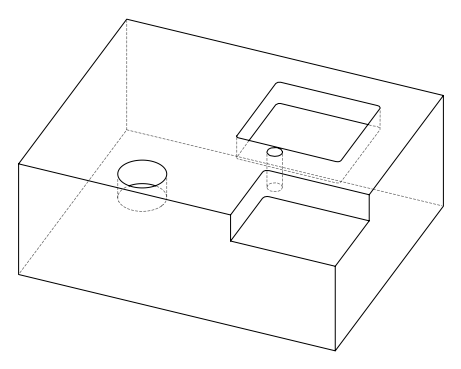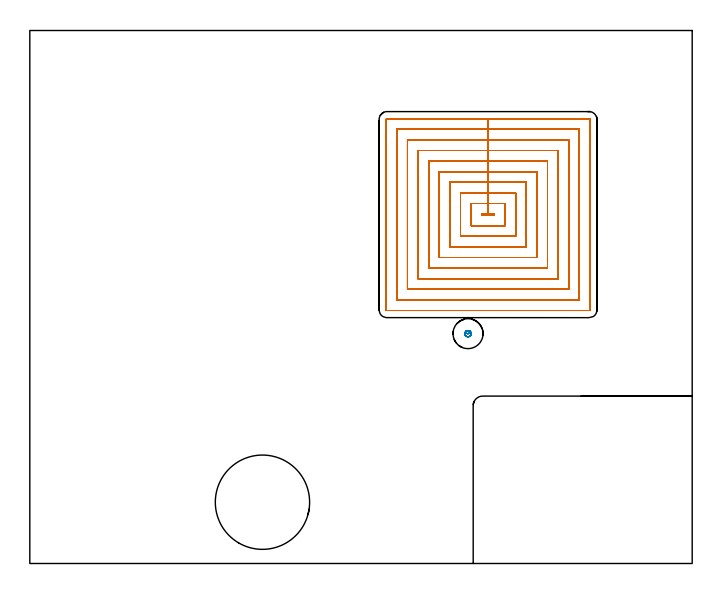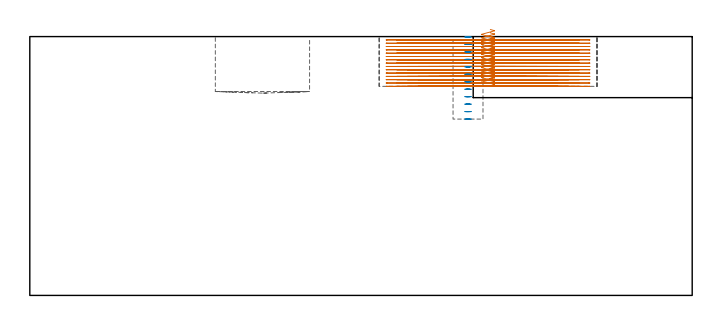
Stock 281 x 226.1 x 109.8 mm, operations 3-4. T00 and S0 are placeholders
(PLAN: 4 operations, 2 tool changes, 121 min)
(1 INDEXABLE_INSERT_DRILL_BLIND_HOLE_FROM_SOLID | STEP1POCKET | NXT0302_035 | 0.11 min | 29561 mm3)
(2 MILL_CORNER_NOTCH_RECTANGULAR | CORNER_NOTCH_RECTANGULAR | NXT0201_008 | Follow Part, ap 1.5, ae 75% | 65.87 min | 170758 mm3)
(3 MILL_RECTANGULAR_POCKET | POCKET_RECTANGULAR_STRAIGHT | NXT0201_008 | Follow Part, ap 1.5, ae 75% | 54.39 min | 170216 mm3)
(4 MILL_BLIND_HOLE_FROM_SOLID_MATERIAL | STEP1POCKET_1 | UGT0201_128 | Spiral | 0.62 min | 4425 mm3)
(TOOL NXT0302_035 | Index. Insert Drill 40mm [880-D4000L40-05] | D40 PA176 FL200 Z2)
(TOOL NXT0201_008 | ENDMILL 6mm [2P460-0600-NA 1630] | D6 FL26 Z6)
(TOOL UGT0201_128 | Carbide End Mill 10.0 | D10 FL15 Z4)
(OP 3 MILL_RECTANGULAR_POCKET)
G17 G21 G94 G90
T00 M6
G54
G17 G0 G90 X195.354 Y147.8 S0 M3
G43 Z119.8 H1
Z112.8
G94 G1 X197.1 Z112.332 F250.
Y148.2 Z112.225
X191.7 Z110.778
Y147.8 Z110.671
X197.1 Z109.224
Y148.2 Z109.117
X194.4 Z108.393
X191.7 F500.
Y147.8
X197.1
Y148.2
X194.4
Y152.7
X187.2
Y143.3
X201.6
Y152.7
X194.4
Y157.2
X182.7
Y138.8
X206.1
Y157.2
X194.4
Y161.7
X178.2
Y134.3
X210.6
Y161.7
X194.4
Y166.2
X173.7
Y129.8
X215.1
Y166.2
X194.4
Y170.7
X169.2
Y125.3
X219.6
Y170.7
X194.4
Y175.2
X164.7
Y120.8
X224.1
Y175.2
X194.4
Y179.7
X160.2
Y116.3
X228.6
Y179.7
X194.4
Y184.2
X155.7
Y111.8
X233.1
Y184.2
X194.4
Y188.7
X151.5
G3 X151.2 Y188.4 R0.3
G1 Y107.6
G3 X151.5 Y107.3 R0.3
G1 X237.3
G3 X237.6 Y107.6 R0.3
G1 Y188.4
G3 X237.3 Y188.7 R0.3
G1 X194.4
X193.4
G0 X195.354 Y147.8 Z111.393
G1 X197.1 Z110.925 F250.
Y148.2 Z110.818
X191.7 Z109.371
Y147.8 Z109.264
X197.1 Z107.817
Y148.2 Z107.71
X194.4 Z106.987
X191.7 F500.
Y147.8
X197.1
Y148.2
X194.4
Y152.7
X187.2
Y143.3
X201.6
Y152.7
X194.4
Y157.2
X182.7
Y138.8
X206.1
Y157.2
X194.4
Y161.7
X178.2
Y134.3
X210.6
Y161.7
X194.4
Y166.2
X173.7
Y129.8
X215.1
Y166.2
X194.4
Y170.7
X169.2
Y125.3
X219.6
Y170.7
X194.4
Y175.2
X164.7
Y120.8
X224.1
Y175.2
X194.4
Y179.7
X160.2
Y116.3
X228.6
Y179.7
X194.4
Y184.2
X155.7
Y111.8
X233.1
Y184.2
X194.4
Y188.7
X151.5
G3 X151.2 Y188.4 R0.3
G1 Y107.6
G3 X151.5 Y107.3 R0.3
G1 X237.3
G3 X237.6 Y107.6 R0.3
G1 Y188.4
G3 X237.3 Y188.7 R0.3
G1 X194.4
X193.4
G0 X195.354 Y147.8 Z109.987
G1 X197.1 Z109.519 F250.
Y148.2 Z109.412
X191.7 Z107.965
Y147.8 Z107.857
X197.1 Z106.411
Y148.2 Z106.303
X194.4 Z105.58
X191.7 F500.
Y147.8
X197.1
Y148.2
X194.4
Y152.7
X187.2
Y143.3
X201.6
Y152.7
X194.4
Y157.2
X182.7
Y138.8
X206.1
Y157.2
X194.4
Y161.7
X178.2
Y134.3
X210.6
Y161.7
X194.4
Y166.2
X173.7
Y129.8
X215.1
Y166.2
X194.4
Y170.7
X169.2
Y125.3
X219.6
Y170.7
X194.4
Y175.2
X164.7
Y120.8
X224.1
Y175.2
X194.4
Y179.7
X160.2
Y116.3
X228.6
Y179.7
X194.4
Y184.2
X155.7
Y111.8
X233.1
Y184.2
X194.4
Y188.7
X151.5
G3 X151.2 Y188.4 R0.3
G1 Y107.6
G3 X151.5 Y107.3 R0.3
G1 X237.3
G3 X237.6 Y107.6 R0.3
G1 Y188.4
G3 X237.3 Y188.7 R0.3
G1 X194.4
X193.4
G0 X195.354 Y147.8 Z108.58
G1 X197.1 Z108.112 F250.
Y148.2 Z108.005
X191.7 Z106.558
Y147.8 Z106.451
X197.1 Z105.004
Y148.2 Z104.897
X194.4 Z104.173
X191.7 F500.
Y147.8
X197.1
Y148.2
X194.4
Y152.7
X187.2
Y143.3
X201.6
Y152.7
X194.4
Y157.2
X182.7
Y138.8
X206.1
Y157.2
X194.4
Y161.7
X178.2
Y134.3
X210.6
Y161.7
X194.4
Y166.2
X173.7
Y129.8
X215.1
Y166.2
X194.4
Y170.7
X169.2
Y125.3
X219.6
Y170.7
X194.4
Y175.2
X164.7
Y120.8
X224.1
Y175.2
X194.4
Y179.7
X160.2
Y116.3
X228.6
Y179.7
X194.4
Y184.2
X155.7
Y111.8
X233.1
Y184.2
X194.4
Y188.7
X151.5
G3 X151.2 Y188.4 R0.3
G1 Y107.6
G3 X151.5 Y107.3 R0.3
G1 X237.3
G3 X237.6 Y107.6 R0.3
G1 Y188.4
G3 X237.3 Y188.7 R0.3
G1 X194.4
X193.4
G0 X195.354 Y147.8 Z107.173
G1 X197.1 Z106.705 F250.
Y148.2 Z106.598
X191.7 Z105.151
Y147.8 Z105.044
X197.1 Z103.597
Y148.2 Z103.49
X194.4 Z102.767
X191.7 F500.
Y147.8
X197.1
Y148.2
X194.4
Y152.7
X187.2
Y143.3
X201.6
Y152.7
X194.4
Y157.2
X182.7
Y138.8
X206.1
Y157.2
X194.4
Y161.7
X178.2
Y134.3
X210.6
Y161.7
X194.4
Y166.2
X173.7
Y129.8
X215.1
Y166.2
X194.4
Y170.7
X169.2
Y125.3
X219.6
Y170.7
X194.4
Y175.2
X164.7
Y120.8
X224.1
Y175.2
X194.4
Y179.7
X160.2
Y116.3
X228.6
Y179.7
X194.4
Y184.2
X155.7
Y111.8
X233.1
Y184.2
X194.4
Y188.7
X151.5
G3 X151.2 Y188.4 R0.3
G1 Y107.6
G3 X151.5 Y107.3 R0.3
G1 X237.3
G3 X237.6 Y107.6 R0.3
G1 Y188.4
G3 X237.3 Y188.7 R0.3
G1 X194.4
X193.4
G0 X195.354 Y147.8 Z105.767
G1 X197.1 Z105.299 F250.
Y148.2 Z105.192
X191.7 Z103.745
Y147.8 Z103.638
X197.1 Z102.191
Y148.2 Z102.083
X194.4 Z101.36
X191.7 F500.
Y147.8
X197.1
Y148.2
X194.4
Y152.7
X187.2
Y143.3
X201.6
Y152.7
X194.4
Y157.2
X182.7
Y138.8
X206.1
Y157.2
X194.4
Y161.7
X178.2
Y134.3
X210.6
Y161.7
X194.4
Y166.2
X173.7
Y129.8
X215.1
Y166.2
X194.4
Y170.7
X169.2
Y125.3
X219.6
Y170.7
X194.4
Y175.2
X164.7
Y120.8
X224.1
Y175.2
X194.4
Y179.7
X160.2
Y116.3
X228.6
Y179.7
X194.4
Y184.2
X155.7
Y111.8
X233.1
Y184.2
X194.4
Y188.7
X151.5
G3 X151.2 Y188.4 R0.3
G1 Y107.6
G3 X151.5 Y107.3 R0.3
G1 X237.3
G3 X237.6 Y107.6 R0.3
G1 Y188.4
G3 X237.3 Y188.7 R0.3
G1 X194.4
X193.4
G0 X195.354 Y147.8 Z104.36
G1 X197.1 Z103.892 F250.
Y148.2 Z103.785
X191.7 Z102.338
Y147.8 Z102.231
X197.1 Z100.784
Y148.2 Z100.677
X194.4 Z99.953
X191.7 F500.
Y147.8
X197.1
Y148.2
X194.4
Y152.7
X187.2
Y143.3
X201.6
Y152.7
X194.4
Y157.2
X182.7
Y138.8
X206.1
Y157.2
X194.4
Y161.7
X178.2
Y134.3
X210.6
Y161.7
X194.4
Y166.2
X173.7
Y129.8
X215.1
Y166.2
X194.4
Y170.7
X169.2
Y125.3
X219.6
Y170.7
X194.4
Y175.2
X164.7
Y120.8
X224.1
Y175.2
X194.4
Y179.7
X160.2
Y116.3
X228.6
Y179.7
X194.4
Y184.2
X155.7
Y111.8
X233.1
Y184.2
X194.4
Y188.7
X151.5
G3 X151.2 Y188.4 R0.3
G1 Y107.6
G3 X151.5 Y107.3 R0.3
G1 X237.3
G3 X237.6 Y107.6 R0.3
G1 Y188.4
G3 X237.3 Y188.7 R0.3
G1 X194.4
X193.4
G0 X195.354 Y147.8 Z102.953
G1 X197.1 Z102.485 F250.
Y148.2 Z102.378
X191.7 Z100.931
Y147.8 Z100.824
X197.1 Z99.377
Y148.2 Z99.27
X194.4 Z98.547
X191.7 F500.
Y147.8
X197.1
Y148.2
X194.4
Y152.7
X187.2
Y143.3
X201.6
Y152.7
X194.4
Y157.2
X182.7
Y138.8
X206.1
Y157.2
X194.4
Y161.7
X178.2
Y134.3
X210.6
Y161.7
X194.4
Y166.2
X173.7
Y129.8
X215.1
Y166.2
X194.4
Y170.7
X169.2
Y125.3
X219.6
Y170.7
X194.4
Y175.2
X164.7
Y120.8
X224.1
Y175.2
X194.4
Y179.7
X160.2
Y116.3
X228.6
Y179.7
X194.4
Y184.2
X155.7
Y111.8
X233.1
Y184.2
X194.4
Y188.7
X151.5
G3 X151.2 Y188.4 R0.3
G1 Y107.6
G3 X151.5 Y107.3 R0.3
G1 X237.3
G3 X237.6 Y107.6 R0.3
G1 Y188.4
G3 X237.3 Y188.7 R0.3
G1 X194.4
X193.4
G0 X195.354 Y147.8 Z101.547
G1 X197.1 Z101.079 F250.
Y148.2 Z100.972
X191.7 Z99.525
Y147.8 Z99.418
X197.1 Z97.971
Y148.2 Z97.863
X194.4 Z97.14
X191.7 F500.
Y147.8
X197.1
Y148.2
X194.4
Y152.7
X187.2
Y143.3
X201.6
Y152.7
X194.4
Y157.2
X182.7
Y138.8
X206.1
Y157.2
X194.4
Y161.7
X178.2
Y134.3
X210.6
Y161.7
X194.4
Y166.2
X173.7
Y129.8
X215.1
Y166.2
X194.4
Y170.7
X169.2
Y125.3
X219.6
Y170.7
X194.4
Y175.2
X164.7
Y120.8
X224.1
Y175.2
X194.4
Y179.7
X160.2
Y116.3
X228.6
Y179.7
X194.4
Y184.2
X155.7
Y111.8
X233.1
Y184.2
X194.4
Y188.7
X151.5
G3 X151.2 Y188.4 R0.3
G1 Y107.6
G3 X151.5 Y107.3 R0.3
G1 X237.3
G3 X237.6 Y107.6 R0.3
G1 Y188.4
G3 X237.3 Y188.7 R0.3
G1 X194.4
X193.4
G0 X195.354 Y147.8 Z100.14
G1 X197.1 Z99.672 F250.
Y148.2 Z99.565
X191.7 Z98.118
Y147.8 Z98.011
X197.1 Z96.564
Y148.2 Z96.457
X194.4 Z95.733
X191.7 F500.
Y147.8
X197.1
Y148.2
X194.4
Y152.7
X187.2
Y143.3
X201.6
Y152.7
X194.4
Y157.2
X182.7
Y138.8
X206.1
Y157.2
X194.4
Y161.7
X178.2
Y134.3
X210.6
Y161.7
X194.4
Y166.2
X173.7
Y129.8
X215.1
Y166.2
X194.4
Y170.7
X169.2
Y125.3
X219.6
Y170.7
X194.4
Y175.2
X164.7
Y120.8
X224.1
Y175.2
X194.4
Y179.7
X160.2
Y116.3
X228.6
Y179.7
X194.4
Y184.2
X155.7
Y111.8
X233.1
Y184.2
X194.4
Y188.7
X151.5
G3 X151.2 Y188.4 R0.3
G1 Y107.6
G3 X151.5 Y107.3 R0.3
G1 X237.3
G3 X237.6 Y107.6 R0.3
G1 Y188.4
G3 X237.3 Y188.7 R0.3
G1 X194.4
X193.4
G0 X195.354 Y147.8 Z98.733
G1 X197.1 Z98.265 F250.
Y148.2 Z98.158
X191.7 Z96.711
Y147.8 Z96.604
X197.1 Z95.157
Y148.2 Z95.05
X194.4 Z94.327
X191.7 F500.
Y147.8
X197.1
Y148.2
X194.4
Y152.7
X187.2
Y143.3
X201.6
Y152.7
X194.4
Y157.2
X182.7
Y138.8
X206.1
Y157.2
X194.4
Y161.7
X178.2
Y134.3
X210.6
Y161.7
X194.4
Y166.2
X173.7
Y129.8
X215.1
Y166.2
X194.4
Y170.7
X169.2
Y125.3
X219.6
Y170.7
X194.4
Y175.2
X164.7
Y120.8
X224.1
Y175.2
X194.4
Y179.7
X160.2
Y116.3
X228.6
Y179.7
X194.4
Y184.2
X155.7
Y111.8
X233.1
Y184.2
X194.4
Y188.7
X151.5
G3 X151.2 Y188.4 R0.3
G1 Y107.6
G3 X151.5 Y107.3 R0.3
G1 X237.3
G3 X237.6 Y107.6 R0.3
G1 Y188.4
G3 X237.3 Y188.7 R0.3
G1 X194.4
X193.4
G0 X195.354 Y147.8 Z97.327
G1 X197.1 Z96.859 F250.
Y148.2 Z96.752
X191.7 Z95.305
Y147.8 Z95.198
X197.1 Z93.751
Y148.2 Z93.643
X194.4 Z92.92
X191.7 F500.
Y147.8
X197.1
Y148.2
X194.4
Y152.7
X187.2
Y143.3
X201.6
Y152.7
X194.4
Y157.2
X182.7
Y138.8
X206.1
Y157.2
X194.4
Y161.7
X178.2
Y134.3
X210.6
Y161.7
X194.4
Y166.2
X173.7
Y129.8
X215.1
Y166.2
X194.4
Y170.7
X169.2
Y125.3
X219.6
Y170.7
X194.4
Y175.2
X164.7
Y120.8
X224.1
Y175.2
X194.4
Y179.7
X160.2
Y116.3
X228.6
Y179.7
X194.4
Y184.2
X155.7
Y111.8
X233.1
Y184.2
X194.4
Y188.7
X151.5
G3 X151.2 Y188.4 R0.3
G1 Y107.6
G3 X151.5 Y107.3 R0.3
G1 X237.3
G3 X237.6 Y107.6 R0.3
G1 Y188.4
G3 X237.3 Y188.7 R0.3
G1 X194.4
X193.4
G0 X195.354 Y147.8 Z95.92
G1 X197.1 Z95.452 F250.
Y148.2 Z95.345
X191.7 Z93.898
Y147.8 Z93.791
X197.1 Z92.344
Y148.2 Z92.237
X194.4 Z91.513
X191.7 F500.
Y147.8
X197.1
Y148.2
X194.4
Y152.7
X187.2
Y143.3
X201.6
Y152.7
X194.4
Y157.2
X182.7
Y138.8
X206.1
Y157.2
X194.4
Y161.7
X178.2
Y134.3
X210.6
Y161.7
X194.4
Y166.2
X173.7
Y129.8
X215.1
Y166.2
X194.4
Y170.7
X169.2
Y125.3
X219.6
Y170.7
X194.4
Y175.2
X164.7
Y120.8
X224.1
Y175.2
X194.4
Y179.7
X160.2
Y116.3
X228.6
Y179.7
X194.4
Y184.2
X155.7
Y111.8
X233.1
Y184.2
X194.4
Y188.7
X151.5
G3 X151.2 Y188.4 R0.3
G1 Y107.6
G3 X151.5 Y107.3 R0.3
G1 X237.3
G3 X237.6 Y107.6 R0.3
G1 Y188.4
G3 X237.3 Y188.7 R0.3
G1 X194.4
X193.4
G0 X195.354 Y147.8 Z94.513
G1 X197.1 Z94.046 F250.
Y148.2 Z93.938
X191.7 Z92.491
Y147.8 Z92.384
X197.1 Z90.937
Y148.2 Z90.83
X194.4 Z90.107
X191.7 F500.
Y147.8
X197.1
Y148.2
X194.4
Y152.7
X187.2
Y143.3
X201.6
Y152.7
X194.4
Y157.2
X182.7
Y138.8
X206.1
Y157.2
X194.4
Y161.7
X178.2
Y134.3
X210.6
Y161.7
X194.4
Y166.2
X173.7
Y129.8
X215.1
Y166.2
X194.4
Y170.7
X169.2
Y125.3
X219.6
Y170.7
X194.4
Y175.2
X164.7
Y120.8
X224.1
Y175.2
X194.4
Y179.7
X160.2
Y116.3
X228.6
Y179.7
X194.4
Y184.2
X155.7
Y111.8
X233.1
Y184.2
X194.4
Y188.7
X151.5
G3 X151.2 Y188.4 R0.3
G1 Y107.6
G3 X151.5 Y107.3 R0.3
G1 X237.3
G3 X237.6 Y107.6 R0.3
G1 Y188.4
G3 X237.3 Y188.7 R0.3
G1 X194.4
X193.4
G0 X195.354 Y147.8 Z93.107
G1 X197.1 Z92.639 F250.
Y148.2 Z92.532
X191.7 Z91.085
Y147.8 Z90.978
X197.1 Z89.531
Y148.2 Z89.423
X194.4 Z88.7
X191.7 F500.
Y147.8
X197.1
Y148.2
X194.4
Y152.7
X187.2
Y143.3
X201.6
Y152.7
X194.4
Y157.2
X182.7
Y138.8
X206.1
Y157.2
X194.4
Y161.7
X178.2
Y134.3
X210.6
Y161.7
X194.4
Y166.2
X173.7
Y129.8
X215.1
Y166.2
X194.4
Y170.7
X169.2
Y125.3
X219.6
Y170.7
X194.4
Y175.2
X164.7
Y120.8
X224.1
Y175.2
X194.4
Y179.7
X160.2
Y116.3
X228.6
Y179.7
X194.4
Y184.2
X155.7
Y111.8
X233.1
Y184.2
X194.4
Y188.7
X151.5
G3 X151.2 Y188.4 R0.3
G1 Y107.6
G3 X151.5 Y107.3 R0.3
G1 X237.3
G3 X237.6 Y107.6 R0.3
G1 Y188.4
G3 X237.3 Y188.7 R0.3
G1 X194.4
X193.4
G0 Z119.8
M5
M2
(OP 4 MILL_BLIND_HOLE_FROM_SOLID_MATERIAL)
G17 G21 G94 G90
T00 M6
G54
G17 G0 G90 X185.9 Y97.5 S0 M3
G43 Z119.8 H0
Z109.633
G94 G3 X186.533 Y98.217 R0.638 F250.
X185.731 Y98.839 R0.717
X184.561 Y97.331 R1.35
X185.731 Y98.839 R-1.35
X185.146 Y98.085 R0.675
X185.9 Y97.5 R0.675
G0 Z106.467
G3 X186.533 Y98.217 R0.638
X185.731 Y98.839 R0.717
X184.561 Y97.331 R1.35
X185.731 Y98.839 R-1.35
X185.146 Y98.085 R0.675
X185.9 Y97.5 R0.675
G0 Z103.3
G3 X186.533 Y98.217 R0.638
X185.731 Y98.839 R0.717
X184.561 Y97.331 R1.35
X185.731 Y98.839 R-1.35
X185.146 Y98.085 R0.675
X185.9 Y97.5 R0.675
G0 Z100.133
G3 X186.533 Y98.217 R0.638
X185.731 Y98.839 R0.717
X184.561 Y97.331 R1.35
X185.731 Y98.839 R-1.35
X185.146 Y98.085 R0.675
X185.9 Y97.5 R0.675
G0 Z96.967
G3 X186.533 Y98.217 R0.638
X185.731 Y98.839 R0.717
X184.561 Y97.331 R1.35
X185.731 Y98.839 R-1.35
X185.146 Y98.085 R0.675
X185.9 Y97.5 R0.675
G0 Z93.8
G3 X186.533 Y98.217 R0.638
X185.731 Y98.839 R0.717
X184.561 Y97.331 R1.35
X185.731 Y98.839 R-1.35
X185.146 Y98.085 R0.675
X185.9 Y97.5 R0.675
G0 Z90.633
G3 X186.533 Y98.217 R0.638
X185.731 Y98.839 R0.717
X184.561 Y97.331 R1.35
X185.731 Y98.839 R-1.35
X185.146 Y98.085 R0.675
X185.9 Y97.5 R0.675
G0 Z87.467
G3 X186.533 Y98.217 R0.638
X185.731 Y98.839 R0.717
X184.561 Y97.331 R1.35
X185.731 Y98.839 R-1.35
X185.146 Y98.085 R0.675
X185.9 Y97.5 R0.675
G0 Z84.3
G3 X186.533 Y98.217 R0.638
X185.731 Y98.839 R0.717
X184.561 Y97.331 R1.35
X185.731 Y98.839 R-1.35
X185.146 Y98.085 R0.675
X185.9 Y97.5 R0.675
G0 Z81.133
G3 X186.533 Y98.217 R0.638
X185.731 Y98.839 R0.717
X184.561 Y97.331 R1.35
X185.731 Y98.839 R-1.35
X185.146 Y98.085 R0.675
X185.9 Y97.5 R0.675
G0 Z77.967
G3 X186.533 Y98.217 R0.638
X185.731 Y98.839 R0.717
X184.561 Y97.331 R1.35
X185.731 Y98.839 R-1.35
X185.146 Y98.085 R0.675
X185.9 Y97.5 R0.675
G0 Z74.8
G3 X186.533 Y98.217 R0.638
X185.731 Y98.839 R0.717
X184.561 Y97.331 R1.35
X185.731 Y98.839 R-1.35
X185.146 Y98.085 R0.675
X185.9 Y97.5 R0.675
G0 Z119.8
M5
M2
